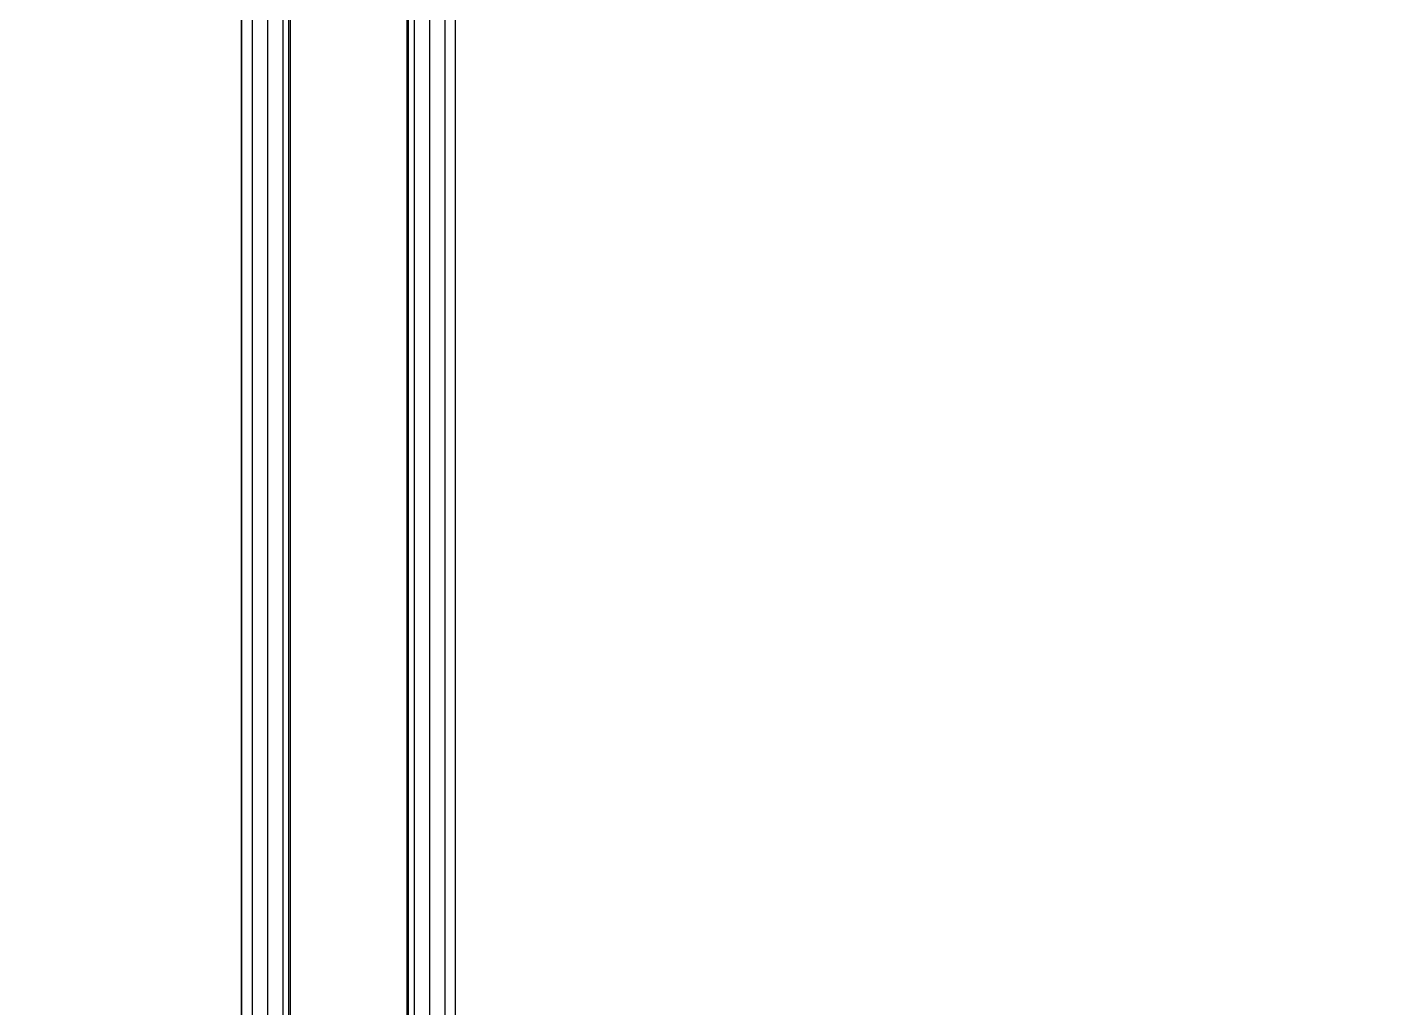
# Model space of a CAD drawing. Header units: inches. Extents: x 21 to 38546, y 13 to 15001.
# Drawn here: x 3337.73 to 3351.69, y 1381.71 to 1391.81 of the extents above; entities that cross this region are included whole.
import ezdxf

# ---------------------------------------------------------------- set-up
doc = ezdxf.new("R2010")
doc.units = ezdxf.units.IN
doc.header["$MEASUREMENT"] = 0
doc.set_wipeout_variables(frame=1)
doc.layers.add('Z_MİM_-KM-GLAZ', color=8, linetype='Continuous', lineweight=25)
doc.layers.add('Z_MİM_aksesuar_k', color=8, linetype='Continuous', lineweight=25)

# ---------------------------------------------------------------- blocks, each defined once
blk = doc.blocks.new('*U147')
blk.add_wipeout([(159.9999999999272, 5.000000000788674), (160.0000000001746, -36.50000000109577), (-5.820766091346741e-11, -36.500000001575984), (2.3283064365386963e-10, 5.000000000788674)])
at = {"layer": 'Z_MİM_aksesuar_k'}
for p, q in [((74.25579896337584, -9.575608388708543), (14.77162963617591, -9.575608388708533)), ((14.77162963617591, -9.683773624176723), (74.25579896337584, -9.683773624176736)), ((14.77162963617591, -9.84252362419069), (74.25579896337584, -9.842523624190704)), ((14.77162963617591, -10.00127362418138), (74.25579896337584, -10.00127362418139)), ((14.77162963617591, -10.06002362417206), (74.25579896337584, -10.06002362417207)), ((14.77162963617591, -10.07560838870853), (74.25579896337584, -10.07560838870854)), ((14.77162963617591, -11.27560838870853), (74.25579896337584, -11.27560838870855)), ((14.77162963617591, -11.291193153245), (74.25579896337584, -11.29119315324502)), ((14.77162963617591, -11.34994315325897), (74.25579896337584, -11.34994315325899)), ((14.77162963617591, -11.50869315327294), (74.25579896337584, -11.50869315327295)), ((14.77162963617591, -11.66744315326363), (74.25579896337584, -11.66744315326365)), ((14.77162963617591, -11.77560838870853), (74.25579896337584, -11.77560838870855)), ((74.25579896337584, -11.77560838870855), (14.77162963617591, -11.77560838870853))]:
    blk.add_line(p, q, dxfattribs=at)

msp = doc.modelspace()

# ---------------------------------------------------------------- block references
at = {"layer": 'Z_MİM_-KM-GLAZ', "ltscale": 1.5, "rotation": 270}
msp.add_blockref('*U147', (3351.714049533236, 1452.083095432617), dxfattribs=at)

doc.saveas('drawing.dxf')
